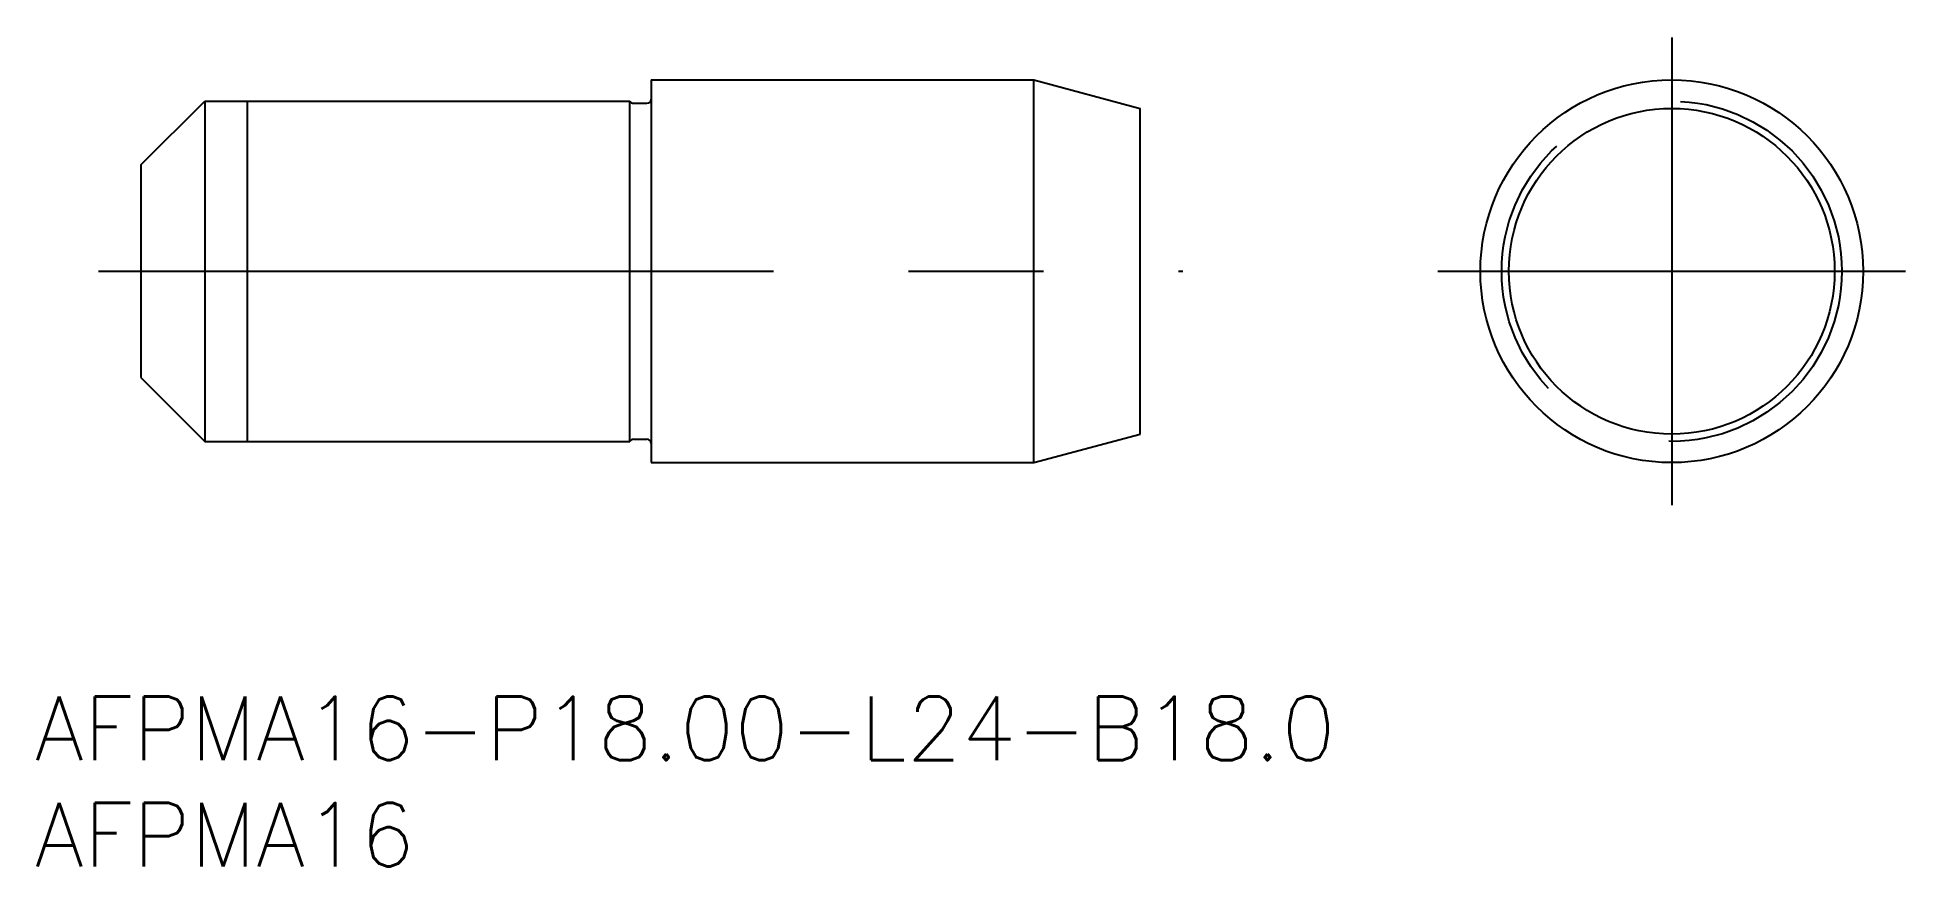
# Model space of a CAD drawing. Extents: x -76.9 to 11, y -28 to 11.
import ezdxf

# ---------------------------------------------------------------- set-up
doc = ezdxf.new("R2010")
doc.units = 0
doc.linetypes.add('CENTER', pattern=[50.8, 31.75, -6.35, 6.35, -6.35])
doc.linetypes.add('DASHED', pattern=[19.05, 12.7, -6.35])
doc.layers.get('0').update_dxf_attribs({"linetype": 'CONTINUOUS'})
doc.layers.add('CENTER', color=1, linetype='CONTINUOUS')
doc.styles.get("Standard").update_dxf_attribs({"font": 'txt.shx', "height": 3, "bigfont": 'bigfont.shx'})

msp = doc.modelspace()

# ---------------------------------------------------------------- linework, layer by layer
at = {"color": 7, "linetype": 'CONTINUOUS'}
for p, q in [((-48, 9), (-30, 9)), ((-48, 9), (-48, -9)), ((-30, -9), (-30, 9)), ((-30, 9), (-25, 7.66)), ((-72, 5), (-69, 8)), ((-69, 8), (-49, 8)), ((-69, 8), (-69, -8)), ((-67, 8), (-67, -8)), ((-49, -8), (-49, 8)), ((-48.827, 7.9), (-48.2, 7.9)), ((-25, -7.66), (-25, 7.66)), ((-72, 5), (-72, -5)), ((-72, -5), (-69, -8)), ((-48.827, -7.9), (-48.2, -7.9)), ((-30, -9), (-25, -7.66)), ((-69, -8), (-49, -8)), ((-48, -9), (-30, -9))]:
    msp.add_line(p, q, dxfattribs=at)
for radius in [9, 7.66]:
    msp.add_circle((0, 0), radius, dxfattribs=at)
at = {"color": 3, "linetype": 'DASHED'}
msp.add_circle((0, 0), 8, dxfattribs=at)
at = {"color": 7, "linetype": 'CONTINUOUS'}
for centre, start, end in [((-48.827, 8.1), 210, 270), ((-48.2, 8.1), 270, 0), ((-48.827, -8.1), 90, 150), ((-48.2, -8.1), 0, 90)]:
    msp.add_arc(centre, 0.2, start, end, dxfattribs=at)
at = {"layer": 'CENTER', "color": 1, "linetype": 'CENTER'}
for p, q in [((0, 11), (0, -11)), ((-74, 0), (-23, 0)), ((-11, 0), (11, 0))]:
    msp.add_line(p, q, dxfattribs=at)

# ---------------------------------------------------------------- texts
at = {"color": 7, "linetype": 'CONTINUOUS'}
for s, p in [('AFPMA16-P18.00-L24-B18.0', (-77, -23)), ('AFPMA16', (-77, -28))]:
    msp.add_text(s, height=3, dxfattribs=at).set_placement(p)

doc.saveas('drawing.dxf')
